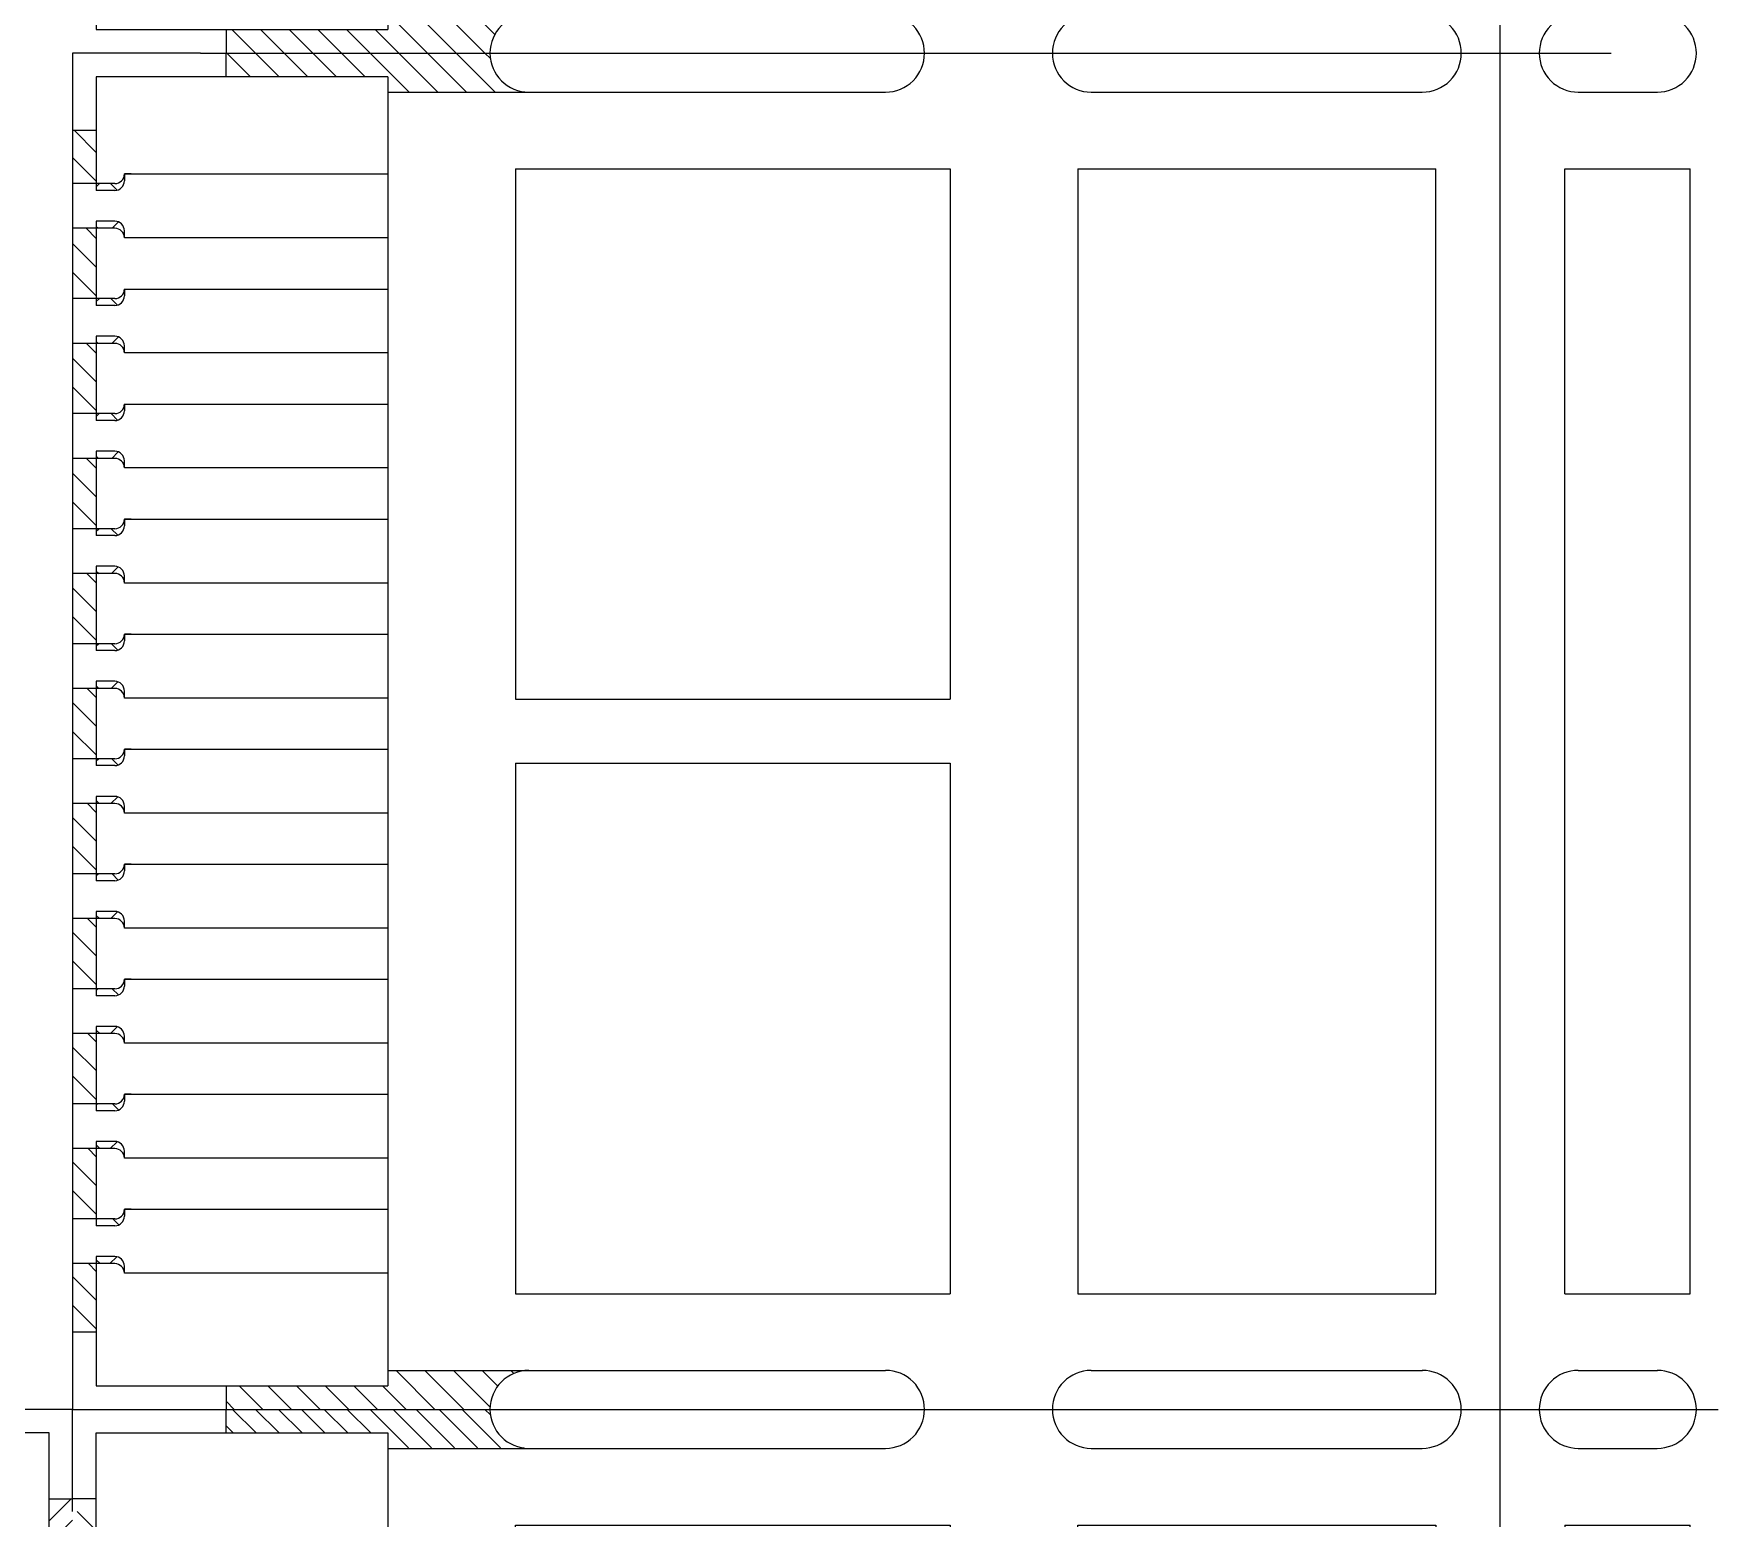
# Model space of a CAD drawing. Extents: x -15.8 to 28.7, y 37.6 to 61.4.
# Drawn here: x -10.311 to -9.652, y 42.34 to 42.921 of the extents above; entities that cross this region are included whole.
import ezdxf

# ---------------------------------------------------------------- set-up
doc = ezdxf.new("R2010")
doc.units = 0
doc.layers.add('AM_8', color=1, linetype='Continuous', lineweight=25)
doc.layers.add('hatch', color=8, linetype='Continuous')
doc.layers.add('LF-LINE', color=1, linetype='Continuous')
pattern_1 = [(45, (615.56867, 1000.39419), (-0.005612660076, 0.005612660076), [])]
pattern_2 = [(315, (199.7859, -116.0677), (0.3535534, 0.3535534), [])]

# ---------------------------------------------------------------- blocks, each defined once
blk = doc.blocks.new('A$C4B6579F9')
at = {"linetype": 'ByBlock'}
h = blk.add_hatch(dxfattribs=at)
h.set_pattern_fill('ANSI31', color=256, scale=0.0025, style=0)
h.set_pattern_definition(pattern_1)
h.paths.add_polyline_path([(-0.02075, 0.0095), (-0.02075, 0.00025), (-0.0415, 0.00025), (-0.0415, 0.0095)])
h.paths.add_polyline_path([(-0.059, 0.0095), (-0.059, 0.00025), (-0.0865, 0.00025), (-0.0865, 0.0095)])
h.paths.add_polyline_path([(-0.104, 0.0095), (-0.104, 0.00025), (-0.1315, 0.00025), (-0.1315, 0.0095)])
h.paths.add_polyline_path([(-0.149, 0.0095), (-0.149, 0.00025), (-0.1765, 0.00025), (-0.1765, 0.0095)])
h.paths.add_polyline_path([(-0.194, 0.0095), (-0.194, 0.00025), (-0.2215, 0.00025), (-0.2215, 0.0095)])
h.paths.add_polyline_path([(-0.239, 0.0095), (-0.239, 0.00025), (-0.2665, 0.00025), (-0.2665, 0.0095)])
h.paths.add_polyline_path([(-0.284, 0.0095), (-0.284, 0.00025), (-0.3115, 0.00025), (-0.3115, 0.0095)])
h.paths.add_polyline_path([(-0.329, 0.0095), (-0.329, 0.00025), (-0.3565, 0.00025), (-0.3565, 0.0095)])
h.paths.add_polyline_path([(-0.374, 0.0095), (-0.374, 0.00025), (-0.4015, 0.00025), (-0.4015, 0.0095)])
h.paths.add_polyline_path([(-0.419, 0.0095), (-0.419, 0.00025), (-0.4465, 0.00025), (-0.4465, 0.0095)])
h.paths.add_polyline_path([(-0.464, 0.0095), (-0.464, 0.00025), (-0.49075, 0.00025), (-0.49075, 0.0095)])
edge = h.paths.add_edge_path()
edge.add_line((0.00025, -0.11375), (-0.00575, -0.11375))
edge.add_line((-0.00575, -0.11375), (-0.00575, -0.169))
edge.add_arc((0.0095, -0.169), 0.01525, 90, 180, ccw=False)
edge.add_line((0.0095, -0.15375), (0.0095, -0.0505))
edge.add_line((0.0095, -0.0505), (0.00025, -0.0505))
edge.add_line((0.00025, -0.0505), (0.00025, -0.11375))
h = blk.add_hatch(dxfattribs=at)
h.set_pattern_fill('ANSI37', color=3, scale=0.0025, style=0)
h.set_pattern_definition([(45, (624.049561, 1045.195617), (-0.005612660076, 0.005612660076), []), (135, (624.049561, 1045.195617), (-0.005612660076, -0.005612660076), [])])
h.paths.add_polyline_path([(-0.1462, 0.00025), (-0.1462, -0.00695, -0.414214), (-0.15, -0.01075), (-0.15276, -0.01075, 0.414999), (-0.149, -0.007), (-0.149, 0.00025)])
h.paths.add_polyline_path([(-0.1012, 0.00025), (-0.1012, -0.00695, -0.414214), (-0.105, -0.01075), (-0.10776, -0.01075, 0.414999), (-0.104, -0.007), (-0.104, 0.00025)])
h.paths.add_polyline_path([(-0.0562, 0.00025), (-0.0562, -0.00695, -0.414214), (-0.06, -0.01075), (-0.06276, -0.01075, 0.414937), (-0.059, -0.007), (-0.059, 0.00025)])
h.paths.add_polyline_path([(-0.0865, 0.00025), (-0.0865, -0.007, 0.413428), (-0.08276, -0.01075), (-0.0854, -0.01075, -0.414214), (-0.0892, -0.00695), (-0.0892, 0.00025)])
h.paths.add_polyline_path([(-0.1315, 0.00025), (-0.1315, -0.007, 0.413428), (-0.12776, -0.01075), (-0.1304, -0.01075, -0.414214), (-0.1342, -0.00695), (-0.1342, 0.00025)])
h.paths.add_polyline_path([(-0.1765, 0.00025), (-0.1765, -0.007, 0.413428), (-0.17276, -0.01075), (-0.1754, -0.01075, -0.414214), (-0.1792, -0.00695), (-0.1792, 0.00025)])
h.paths.add_polyline_path([(-0.1912, 0.00025), (-0.1912, -0.00695, -0.414214), (-0.195, -0.01075), (-0.19776, -0.01075, 0.414999), (-0.194, -0.007), (-0.194, 0.00025)])
h.paths.add_polyline_path([(-0.2215, 0.00025), (-0.2215, -0.007, 0.413428), (-0.21776, -0.01075), (-0.2204, -0.01075, -0.414214), (-0.2242, -0.00695), (-0.2242, 0.00025)])
h.paths.add_polyline_path([(-0.2362, 0.00025), (-0.2362, -0.00695, -0.414214), (-0.24, -0.01075), (-0.24276, -0.01075, 0.414999), (-0.239, -0.007), (-0.239, 0.00025)])
h.paths.add_polyline_path([(-0.2665, 0.00025), (-0.2665, -0.007, 0.413428), (-0.26276, -0.01075), (-0.2654, -0.01075, -0.414214), (-0.2692, -0.00695), (-0.2692, 0.00025)])
h.paths.add_polyline_path([(-0.2812, 0.00025), (-0.2812, -0.00695, -0.414214), (-0.285, -0.01075), (-0.28776, -0.01075, 0.414999), (-0.284, -0.007), (-0.284, 0.00025)])
h.paths.add_polyline_path([(-0.3115, 0.00025), (-0.3115, -0.007, 0.413428), (-0.30776, -0.01075), (-0.3104, -0.01075, -0.414214), (-0.3142, -0.00695), (-0.3142, 0.00025)])
h.paths.add_polyline_path([(-0.3262, 0.00025), (-0.3262, -0.00695, -0.414214), (-0.33, -0.01075), (-0.33276, -0.01075, 0.414999), (-0.329, -0.007), (-0.329, 0.00025)])
h.paths.add_polyline_path([(-0.3565, 0.00025), (-0.3565, -0.007, 0.413428), (-0.35276, -0.01075), (-0.3554, -0.01075, -0.414214), (-0.3592, -0.00695), (-0.3592, 0.00025)])
h.paths.add_polyline_path([(-0.3712, 0.00025), (-0.3712, -0.00695, -0.414214), (-0.375, -0.01075), (-0.37776, -0.01075, 0.414999), (-0.374, -0.007), (-0.374, 0.00025)])
h.paths.add_polyline_path([(-0.4015, 0.00025), (-0.4015, -0.007, 0.413428), (-0.39776, -0.01075), (-0.4004, -0.01075, -0.414214), (-0.4042, -0.00695), (-0.4042, 0.00025)])
h.paths.add_polyline_path([(-0.4162, 0.00025), (-0.4162, -0.00695, -0.414214), (-0.42, -0.01075), (-0.42276, -0.01075, 0.414999), (-0.419, -0.007), (-0.419, 0.00025)])
h.paths.add_polyline_path([(-0.4465, 0.00025), (-0.4465, -0.007, 0.413428), (-0.44276, -0.01075), (-0.4454, -0.01075, -0.414214), (-0.4492, -0.00695), (-0.4492, 0.00025)])
h.paths.add_polyline_path([(-0.4612, 0.00025), (-0.4612, -0.00695, -0.414214), (-0.465, -0.01075), (-0.46775, -0.01075, 0.390676), (-0.464, -0.007), (-0.464, 0.00025)])
edge = h.paths.add_edge_path()
edge.add_line((-0.0415, 0.00025), (-0.0415, -0.007))
edge.add_arc((-0.03775, -0.007), 0.00375, 180, 269.84638)
edge.add_line((-0.03776, -0.01075), (-0.0404, -0.01075))
edge.add_arc((-0.0404, -0.00695), 0.0038, 180, 270, ccw=False)
edge.add_line((-0.0442, -0.00695), (-0.0442, 0.00025))
edge.add_line((-0.0442, 0.00025), (-0.0415, 0.00025))
h = blk.add_hatch(dxfattribs=at)
h.set_pattern_fill('ANSI31', color=256, scale=0.0025, style=0)
h.set_pattern_definition(pattern_1)
edge = h.paths.add_edge_path()
edge.add_line((-0.5115, -0.11375), (-0.51175, -0.11375))
edge.add_line((-0.51175, -0.11375), (-0.51175, -0.0505))
edge.add_line((-0.51175, -0.0505), (-0.521, -0.0505))
edge.add_line((-0.521, -0.0505), (-0.521, -0.15375))
edge.add_arc((-0.521, -0.169), 0.01525, 0, 89.99997, ccw=False)
edge.add_line((-0.50575, -0.169), (-0.50575, -0.11375))
edge.add_line((-0.50575, -0.11375), (-0.5115, -0.11375))
at = {"color": 4, "linetype": 'ByBlock'}
for p, q in [((-0.49075, 0.00025), (-0.49075, 0.0095)), ((-0.464, 0.0095), (-0.49075, 0.0095)), ((-0.419, 0.0095), (-0.4465, 0.0095)), ((-0.374, 0.0095), (-0.4015, 0.0095)), ((-0.329, 0.0095), (-0.3565, 0.0095)), ((-0.284, 0.0095), (-0.3115, 0.0095)), ((-0.239, 0.0095), (-0.2665, 0.0095)), ((-0.194, 0.0095), (-0.2215, 0.0095)), ((-0.149, 0.0095), (-0.1765, 0.0095)), ((-0.104, 0.0095), (-0.1315, 0.0095)), ((-0.059, 0.0095), (-0.0865, 0.0095)), ((-0.02075, 0.0095), (-0.0415, 0.0095)), ((-0.02075, 0.00025), (-0.02075, 0.0095)), ((-0.464, 0.00025), (-0.51175, 0.00025)), ((-0.51175, 0.00025), (-0.51175, -0.11375)), ((-0.4612, 0.00025), (-0.464, 0.00025)), ((-0.419, 0.00025), (-0.4492, 0.00025)), ((-0.4162, 0.00025), (-0.419, 0.00025)), ((-0.374, 0.00025), (-0.4042, 0.00025)), ((-0.3712, 0.00025), (-0.37484, 0.00025)), ((-0.329, 0.00025), (-0.3592, 0.00025)), ((-0.3262, 0.00025), (-0.32994, 0.00025)), ((-0.284, 0.00025), (-0.3142, 0.00025)), ((-0.2812, 0.00025), (-0.284, 0.00025)), ((-0.239, 0.00025), (-0.2692, 0.00025)), ((-0.2362, 0.00025), (-0.239, 0.00025)), ((-0.194, 0.00025), (-0.2242, 0.00025)), ((-0.1912, 0.00025), (-0.19523, 0.00025)), ((-0.149, 0.00025), (-0.1792, 0.00025)), ((-0.1462, 0.00025), (-0.149, 0.00025)), ((-0.104, 0.00025), (-0.1342, 0.00025)), ((-0.1012, 0.00025), (-0.104, 0.00025)), ((-0.059, 0.00025), (-0.0892, 0.00025)), ((-0.0562, 0.00025), (-0.06053, 0.00025)), ((0.00025, 0.00025), (-0.0442, 0.00025)), ((0.00025, -0.11375), (0.00025, 0.00025)), ((-0.51175, -0.0505), (-0.521, -0.0505)), ((0.00025, -0.0505), (0.0095, -0.0505)), ((-0.46775, -0.11375), (-0.51175, -0.11375)), ((-0.50575, -0.11375), (-0.50575, -0.30852)), ((-0.42275, -0.11375), (-0.44275, -0.11375)), ((-0.37775, -0.11375), (-0.39775, -0.11375)), ((-0.33275, -0.11375), (-0.35275, -0.11375)), ((-0.28775, -0.11375), (-0.30775, -0.11375)), ((-0.24275, -0.11375), (-0.26275, -0.11375)), ((-0.19775, -0.11375), (-0.21775, -0.11375)), ((-0.15275, -0.11375), (-0.17275, -0.11375)), ((-0.10775, -0.11375), (-0.12775, -0.11375)), ((-0.06275, -0.11375), (-0.08275, -0.11375)), ((0.00025, -0.11375), (-0.03775, -0.11375)), ((-0.00575, -0.11375), (-0.00575, -0.30852)), ((-0.26825, -0.16375), (-0.47575, -0.16375)), ((-0.47575, -0.16375), (-0.47575, -0.33375)), ((-0.26825, -0.16375), (-0.26825, -0.33375)), ((-0.03575, -0.16375), (-0.24325, -0.16375)), ((-0.24325, -0.16375), (-0.24325, -0.33375)), ((-0.03575, -0.16375), (-0.03575, -0.33375)), ((-0.26825, -0.33375), (-0.47575, -0.33375)), ((-0.03575, -0.33375), (-0.24325, -0.33375)), ((-0.03575, -0.38375), (-0.47575, -0.38375)), ((-0.47575, -0.38375), (-0.47575, -0.52375)), ((-0.03575, -0.38375), (-0.03575, -0.52375)), ((-0.50575, -0.389), (-0.50575, -0.51852)), ((-0.00575, -0.389), (-0.00575, -0.51848)), ((-0.47575, -0.52375), (-0.03575, -0.52375)), ((-0.50575, -0.57946), (-0.50575, -0.61048)), ((-0.47575, -0.57425), (-0.03575, -0.57425)), ((-0.47575, -0.57425), (-0.47575, -0.62325)), ((-0.03575, -0.57425), (-0.03575, -0.62325)), ((-0.00575, -0.5795), (-0.00575, -0.61048)), ((-0.47575, -0.62325), (-0.03575, -0.62325))]:
    blk.add_line(p, q, dxfattribs=at)
at = {"color": 1, "linetype": 'Continuous'}
for p, q in [((-0.464, -0.007), (-0.464, 0.0095)), ((-0.4465, -0.007), (-0.4465, 0.0095))]:
    blk.add_line(p, q, dxfattribs=at)
at = {"color": 4, "linetype": 'ByBlock'}
for centre, start, end in [((-0.521, -0.169), 0, 89.99997), ((0.0095, -0.169), 90.00003, 180), ((-0.521, -0.3085), 269.99997, 0.08517), ((0.0095, -0.3085), 179.91483, 270.00003), ((-0.521, -0.389), 0, 89.99997), ((0.0095, -0.389), 90.00003, 180), ((-0.521, -0.5185), 269.99997, 0.08517), ((0.0095, -0.5185), 179.91483, 270.00003), ((-0.521, -0.5795), 359.91483, 90.00003), ((0.0095, -0.5795), 89.99997, 180.08517), ((-0.521, -0.61044), 269.99997, 0.08517), ((0.0095, -0.61044), 179.91483, 270.00003)]:
    blk.add_arc(centre, 0.01525, start, end, dxfattribs=at)
at = {"layer": 'hatch', "color": 1}
for p, q in [((-0.419, -0.007), (-0.419, 0.0095)), ((-0.4015, -0.007), (-0.4015, 0.0095)), ((-0.374, -0.007), (-0.374, 0.0095)), ((-0.3565, -0.007), (-0.3565, 0.0095)), ((-0.329, -0.007), (-0.329, 0.0095)), ((-0.3115, -0.007), (-0.3115, 0.0095)), ((-0.284, -0.007), (-0.284, 0.0095)), ((-0.2665, -0.007), (-0.2665, 0.0095)), ((-0.239, -0.007), (-0.239, 0.0095)), ((-0.2215, -0.007), (-0.2215, 0.0095)), ((-0.194, -0.007), (-0.194, 0.0095)), ((-0.1765, -0.007), (-0.1765, 0.0095)), ((-0.149, -0.007), (-0.149, 0.0095)), ((-0.1315, -0.007), (-0.1315, 0.0095)), ((-0.104, -0.007), (-0.104, 0.0095)), ((-0.0865, -0.007), (-0.0865, 0.0095)), ((-0.059, -0.007), (-0.059, 0.0095)), ((-0.0415, -0.007), (-0.0415, 0.0095)), ((-0.46775, -0.0137), (-0.46775, -0.0121)), ((-0.44275, -0.01075), (-0.44275, -0.11375)), ((-0.42275, -0.11375), (-0.42275, -0.01075)), ((-0.42275, -0.01075), (-0.42275, -0.01075)), ((-0.42275, -0.01335), (-0.42275, -0.01075)), ((-0.42275, -0.01075), (-0.42275, -0.01075)), ((-0.42275, -0.0121), (-0.42275, -0.01075)), ((-0.42275, -0.01075), (-0.42275, -0.01075)), ((-0.42275, -0.01075), (-0.42275, -0.01075)), ((-0.39775, -0.01075), (-0.39775, -0.11375)), ((-0.39775, -0.01075), (-0.39775, -0.01075)), ((-0.39775, -0.01335), (-0.39775, -0.01075)), ((-0.39775, -0.01075), (-0.39775, -0.01075)), ((-0.39775, -0.01075), (-0.39775, -0.01075)), ((-0.39775, -0.01075), (-0.39775, -0.01075)), ((-0.37775, -0.11375), (-0.37775, -0.01075)), ((-0.37775, -0.01075), (-0.37775, -0.01075)), ((-0.37775, -0.01335), (-0.37775, -0.01075)), ((-0.37775, -0.01075), (-0.37775, -0.01075)), ((-0.37775, -0.0121), (-0.37775, -0.01075)), ((-0.37775, -0.01075), (-0.37775, -0.01075)), ((-0.37775, -0.01075), (-0.37775, -0.01075)), ((-0.35275, -0.01075), (-0.35275, -0.11375)), ((-0.35275, -0.01075), (-0.35275, -0.01075)), ((-0.35275, -0.01335), (-0.35275, -0.01075)), ((-0.35275, -0.01075), (-0.35275, -0.01075)), ((-0.35275, -0.01075), (-0.35275, -0.01075)), ((-0.35275, -0.01075), (-0.35275, -0.01075)), ((-0.33275, -0.11375), (-0.33275, -0.01075)), ((-0.33275, -0.01075), (-0.33275, -0.01075)), ((-0.33275, -0.01335), (-0.33275, -0.01075)), ((-0.33275, -0.01075), (-0.33275, -0.01075)), ((-0.33275, -0.0121), (-0.33275, -0.01075)), ((-0.33275, -0.01075), (-0.33275, -0.01075)), ((-0.33275, -0.01075), (-0.33275, -0.01075)), ((-0.30775, -0.01075), (-0.30775, -0.11375)), ((-0.30775, -0.01075), (-0.30775, -0.01075)), ((-0.30775, -0.01335), (-0.30775, -0.01075)), ((-0.30775, -0.01075), (-0.30775, -0.01075)), ((-0.30775, -0.01075), (-0.30775, -0.01075)), ((-0.30775, -0.01075), (-0.30775, -0.01075)), ((-0.28775, -0.11375), (-0.28775, -0.01075)), ((-0.28775, -0.01075), (-0.28775, -0.01075)), ((-0.28775, -0.01335), (-0.28775, -0.01075)), ((-0.28775, -0.01075), (-0.28775, -0.01075)), ((-0.28775, -0.0121), (-0.28775, -0.01075)), ((-0.28775, -0.01075), (-0.28775, -0.01075)), ((-0.28775, -0.01075), (-0.28775, -0.01075)), ((-0.26275, -0.01075), (-0.26275, -0.11375)), ((-0.26275, -0.01075), (-0.26275, -0.01075)), ((-0.26275, -0.01335), (-0.26275, -0.01075)), ((-0.26275, -0.01075), (-0.26275, -0.01075)), ((-0.26275, -0.01075), (-0.26275, -0.01075)), ((-0.26275, -0.01075), (-0.26275, -0.01075)), ((-0.24275, -0.11375), (-0.24275, -0.01075)), ((-0.24275, -0.01075), (-0.24275, -0.01075)), ((-0.24275, -0.01335), (-0.24275, -0.01075)), ((-0.24275, -0.01075), (-0.24275, -0.01075)), ((-0.24275, -0.0121), (-0.24275, -0.01075)), ((-0.24275, -0.01075), (-0.24275, -0.01075)), ((-0.24275, -0.01075), (-0.24275, -0.01075)), ((-0.21775, -0.01075), (-0.21775, -0.11375)), ((-0.21775, -0.01075), (-0.21775, -0.01075)), ((-0.21775, -0.01335), (-0.21775, -0.01075)), ((-0.21775, -0.01075), (-0.21775, -0.01075)), ((-0.21775, -0.01075), (-0.21775, -0.01075)), ((-0.21775, -0.01075), (-0.21775, -0.01075)), ((-0.19775, -0.11375), (-0.19775, -0.01075)), ((-0.19775, -0.01075), (-0.19775, -0.01075)), ((-0.19775, -0.01335), (-0.19775, -0.01075)), ((-0.19775, -0.01075), (-0.19775, -0.01075)), ((-0.19775, -0.0121), (-0.19775, -0.01075)), ((-0.19775, -0.01075), (-0.19775, -0.01075)), ((-0.19775, -0.01075), (-0.19775, -0.01075)), ((-0.17275, -0.01075), (-0.17275, -0.11375)), ((-0.17275, -0.01075), (-0.17275, -0.01075)), ((-0.17275, -0.01335), (-0.17275, -0.01075)), ((-0.17275, -0.01075), (-0.17275, -0.01075)), ((-0.17275, -0.01075), (-0.17275, -0.01075)), ((-0.17275, -0.01075), (-0.17275, -0.01075)), ((-0.15275, -0.11375), (-0.15275, -0.01075)), ((-0.15275, -0.01075), (-0.15275, -0.01075)), ((-0.15275, -0.01335), (-0.15275, -0.01075)), ((-0.15275, -0.01075), (-0.15275, -0.01075)), ((-0.15275, -0.0121), (-0.15275, -0.01075)), ((-0.15275, -0.01075), (-0.15275, -0.01075)), ((-0.15275, -0.01075), (-0.15275, -0.01075)), ((-0.12775, -0.01075), (-0.12775, -0.11375)), ((-0.10775, -0.11375), (-0.10775, -0.01075)), ((-0.08275, -0.01075), (-0.08275, -0.11375)), ((-0.06275, -0.11375), (-0.06275, -0.01075)), ((-0.03775, -0.01075), (-0.03775, -0.11375))]:
    blk.add_line(p, q, dxfattribs=at)
for centre, start, end in [((-0.42275, -0.007), 270, 0), ((-0.39775, -0.007), 180, 270), ((-0.37775, -0.007), 270, 0), ((-0.35275, -0.007), 180, 270), ((-0.33275, -0.007), 270, 0), ((-0.30775, -0.007), 180, 270), ((-0.28775, -0.007), 270, 0), ((-0.26275, -0.007), 180, 270), ((-0.24275, -0.007), 270, 0), ((-0.21775, -0.007), 180, 270), ((-0.19775, -0.007), 270, 0), ((-0.17275, -0.007), 180, 270), ((-0.15275, -0.007), 270, 0), ((-0.12775, -0.007), 180, 270), ((-0.10775, -0.007), 270, 0), ((-0.08275, -0.007), 180, 270), ((-0.06275, -0.007), 270, 0), ((-0.03775, -0.007), 180, 270)]:
    blk.add_arc(centre, 0.00375, start, end, dxfattribs=at)
at = {"layer": 'LF-LINE'}
for p, q in [((-0.4612, -0.00695), (-0.4612, 0.00025)), ((-0.4492, -0.00695), (-0.4492, 0.00025)), ((-0.4162, -0.00695), (-0.4162, 0.00025)), ((-0.4042, -0.00695), (-0.4042, 0.00025)), ((-0.3712, -0.00695), (-0.3712, 0.00025)), ((-0.3592, -0.00695), (-0.3592, 0.00025)), ((-0.3262, -0.00695), (-0.3262, 0.00025)), ((-0.3142, -0.00695), (-0.3142, 0.00025)), ((-0.2812, -0.00695), (-0.2812, 0.00025)), ((-0.2692, -0.00695), (-0.2692, 0.00025)), ((-0.2362, -0.00695), (-0.2362, 0.00025)), ((-0.2242, -0.00695), (-0.2242, 0.00025)), ((-0.1912, -0.00695), (-0.1912, 0.00025)), ((-0.1792, -0.00695), (-0.1792, 0.00025)), ((-0.1462, -0.00695), (-0.1462, 0.00025)), ((-0.1342, -0.00695), (-0.1342, 0.00025)), ((-0.1012, -0.00695), (-0.1012, 0.00025)), ((-0.0892, -0.00695), (-0.0892, 0.00025)), ((-0.0562, -0.00695), (-0.0562, 0.00025)), ((-0.0442, -0.00695), (-0.0442, 0.00025)), ((-0.4677, -0.01075), (-0.465, -0.01075)), ((-0.4427, -0.01075), (-0.4454, -0.01075)), ((-0.4227, -0.01075), (-0.42, -0.01075)), ((-0.3977, -0.01075), (-0.4004, -0.01075)), ((-0.3777, -0.01075), (-0.375, -0.01075)), ((-0.3527, -0.01075), (-0.3554, -0.01075)), ((-0.3327, -0.01075), (-0.33, -0.01075)), ((-0.3077, -0.01075), (-0.3104, -0.01075)), ((-0.2877, -0.01075), (-0.285, -0.01075)), ((-0.2627, -0.01075), (-0.2654, -0.01075)), ((-0.2427, -0.01075), (-0.24, -0.01075)), ((-0.2177, -0.01075), (-0.2204, -0.01075)), ((-0.1977, -0.01075), (-0.195, -0.01075)), ((-0.1727, -0.01075), (-0.1754, -0.01075)), ((-0.1527, -0.01075), (-0.15, -0.01075)), ((-0.1277, -0.01075), (-0.1304, -0.01075)), ((-0.1077, -0.01075), (-0.105, -0.01075)), ((-0.0827, -0.01075), (-0.0854, -0.01075)), ((-0.0627, -0.01075), (-0.06, -0.01075)), ((-0.0377, -0.01075), (-0.0404, -0.01075))]:
    blk.add_line(p, q, dxfattribs=at)
at = {"layer": 'LF-LINE', "color": 4}
for p, q in [((-0.1315, -0.007), (-0.1315, -0.00575)), ((-0.104, -0.007), (-0.104, -0.00575)), ((-0.03775, -0.01075), (-0.03775, -0.01075)), ((-0.03775, -0.01335), (-0.03775, -0.01075)), ((-0.03775, -0.01075), (-0.03775, -0.01075)), ((-0.03775, -0.01075), (-0.03775, -0.01075)), ((-0.03775, -0.01075), (-0.03775, -0.01075))]:
    blk.add_line(p, q, dxfattribs=at)
at = {"layer": 'LF-LINE', "color": 1}
for p, q in [((-0.46775, -0.11375), (-0.46775, -0.01075)), ((-0.44275, -0.01075), (-0.44275, -0.01075)), ((-0.44275, -0.01335), (-0.44275, -0.01075)), ((-0.44275, -0.01075), (-0.44275, -0.01075)), ((-0.44275, -0.01075), (-0.44275, -0.01075)), ((-0.44275, -0.01075), (-0.44275, -0.01075))]:
    blk.add_line(p, q, dxfattribs=at)
for centre, radius, start, end in [((-0.4679, -0.00684), 0.00391, 272.31877, 357.68123), ((-0.44275, -0.007), 0.00375, 180, 270)]:
    blk.add_arc(centre, radius, start, end, dxfattribs=at)
at = {"layer": 'LF-LINE'}
for centre, start, end in [((-0.465, -0.00695), 270, 0), ((-0.4454, -0.00695), 180, 270), ((-0.42, -0.00695), 270, 0), ((-0.4004, -0.00695), 180, 270), ((-0.375, -0.00695), 270, 0), ((-0.3554, -0.00695), 180, 270), ((-0.33, -0.00695), 270, 0), ((-0.3104, -0.00695), 180, 270), ((-0.285, -0.00695), 270, 0), ((-0.2654, -0.00695), 180, 270), ((-0.24, -0.00695), 270, 0), ((-0.2204, -0.00695), 180, 270), ((-0.195, -0.00695), 270, 0), ((-0.1754, -0.00695), 180, 270), ((-0.15, -0.00695), 270, 0), ((-0.1304, -0.00695), 180, 270), ((-0.105, -0.00695), 270, 0), ((-0.0854, -0.00695), 180, 270), ((-0.06, -0.00695), 270, 0), ((-0.0404, -0.00695), 180, 270)]:
    blk.add_arc(centre, 0.0038, start, end, dxfattribs=at)
blk = doc.blocks.new('A$C4BE507A0')
at = {"linetype": 'ByBlock'}
h = blk.add_hatch(dxfattribs=at)
h.set_pattern_fill('ANSI31', scale=0.002, angle=90, style=0)
h.set_pattern_definition([(135, (-12.536562, 0.603245), (-0.004490128, -0.004490128), [])])
edge = h.paths.add_edge_path()
edge.add_line((-0.07075, -0.00025), (-0.07075, 0))
edge.add_line((-0.07075, 0), (-0.07075, 0.00575))
edge.add_line((-0.07075, 0.00575), (-0.10598, 0.00575))
edge.add_arc((-0.106, -0.0095), 0.01525, 0, 89.91483, ccw=False)
edge.add_line((-0.09075, -0.0095), (-0.0255, -0.0095))
edge.add_line((-0.0255, -0.0095), (-0.0255, -0.00025))
edge.add_line((-0.0255, -0.00025), (-0.07075, -0.00025))
at = {"layer": 'AM_8'}
h = blk.add_hatch(dxfattribs=at)
h.set_pattern_fill('_U', color=256, scale=0.5, angle=-45, style=0, pattern_type=0)
h.set_pattern_definition(pattern_2)
edge = h.paths.add_edge_path()
edge.add_line((0.0095, 0.192), (0.0095, 0.621))
edge.add_line((0.0095, 0.621), (0.54, 0.621))
edge.add_line((0.54, 0.621), (0.54, -0.0095))
edge.add_line((0.54, -0.0095), (0.0095, -0.0095))
edge.add_line((0.0095, -0.0095), (0.0095, 0.02575))
edge.add_line((0.0095, 0.02575), (0.0095, 0.1195))
edge.add_line((0.0095, 0.1195), (0.00025, 0.1195))
edge.add_line((0.00025, 0.1195), (0.00025, 0.1168))
edge.add_line((0.00025, 0.1168), (-0.00695, 0.1168))
edge.add_arc((-0.00695, 0.1206), 0.0038, -180, -90, ccw=False)
edge.add_line((-0.01075, 0.1206), (-0.01075, 0.12324))
edge.add_arc((-0.007, 0.12325), 0.00375, 180, 180.15516, ccw=False)
edge.add_line((-0.01075, 0.12325), (-0.01075, 0.12325))
edge.add_arc((-0.007, 0.12325), 0.00375, 180, 180.15516)
edge.add_line((-0.01075, 0.12324), (-0.01075, 0.1206))
edge.add_arc((-0.00695, 0.1206), 0.0038, 180, 270)
edge.add_line((-0.00695, 0.1168), (0.00025, 0.1168))
edge.add_line((0.00025, 0.1168), (0.00025, 0.147))
edge.add_line((0.00025, 0.147), (0.0095, 0.147))
edge.add_line((0.0095, 0.147), (0.0095, 0.1645))
edge.add_line((0.0095, 0.1645), (0.00025, 0.1645))
edge.add_line((0.00025, 0.1645), (0.00025, 0.1618))
edge.add_line((0.00025, 0.1618), (-0.00695, 0.1618))
edge.add_arc((-0.00695, 0.1656), 0.0038, -180, -90, ccw=False)
edge.add_line((-0.01075, 0.1656), (-0.01075, 0.16824))
edge.add_arc((-0.007, 0.16825), 0.00375, 180, 180.15516, ccw=False)
edge.add_line((-0.01075, 0.16825), (-0.01075, 0.16825))
edge.add_arc((-0.007, 0.16825), 0.00375, 180, 180.15516)
edge.add_line((-0.01075, 0.16824), (-0.01075, 0.1656))
edge.add_arc((-0.00695, 0.1656), 0.0038, 180, 270)
edge.add_line((-0.00695, 0.1618), (0.00025, 0.1618))
edge.add_line((0.00025, 0.1618), (0.00025, 0.192))
edge.add_line((0.00025, 0.192), (0.0095, 0.192))
h.paths.add_polyline_path([(0.02475, 0.102), (0.02475, 0.1195), (0.01375, 0.1195), (0.01375, 0.147), (0.02475, 0.147), (0.02475, 0.1645), (0.01375, 0.1645), (0.01375, 0.192), (0.02475, 0.192), (0.02475, 0.2095), (0.01375, 0.2095), (0.01375, 0.2545), (0.02475, 0.2545), (0.02475, 0.272), (0.01875, 0.272), (0.01375, 0.272), (0.01375, 0.2995), (0.01875, 0.2995), (0.02475, 0.2995), (0.02475, 0.317), (0.01375, 0.317), (0.01375, 0.3445), (0.01875, 0.3445), (0.02475, 0.3445), (0.02475, 0.362), (0.01875, 0.362), (0.01375, 0.362), (0.01375, 0.3895), (0.02475, 0.3895), (0.02475, 0.407), (0.01875, 0.407), (0.01375, 0.407), (0.01375, 0.4345), (0.01875, 0.4345), (0.02475, 0.4345), (0.02475, 0.452), (0.01875, 0.452), (0.01375, 0.452), (0.01375, 0.4795), (0.02475, 0.4795), (0.02475, 0.497), (0.01875, 0.497), (0.01375, 0.497), (0.01375, 0.5245), (0.01875, 0.5245), (0.02475, 0.5245), (0.02475, 0.542), (0.01375, 0.542), (0.01375, 0.59075), (0.01875, 0.59075), (0.01875, 0.61175), (0.03975, 0.61175), (0.03975, 0.61675), (0.0665, 0.61675), (0.0665, 0.60575), (0.084, 0.60575), (0.084, 0.61175), (0.084, 0.61675), (0.1115, 0.61675), (0.1115, 0.60575), (0.129, 0.60575), (0.129, 0.61175), (0.129, 0.61675), (0.1565, 0.61675), (0.1565, 0.60575), (0.174, 0.60575), (0.174, 0.61175), (0.174, 0.61675), (0.2015, 0.61675), (0.2015, 0.61175), (0.2015, 0.60575), (0.219, 0.60575), (0.219, 0.61175), (0.219, 0.61675), (0.2465, 0.61675), (0.2465, 0.61175), (0.2465, 0.60575), (0.264, 0.60575), (0.264, 0.61175), (0.264, 0.61675), (0.2915, 0.61675), (0.2915, 0.60575), (0.309, 0.60575), (0.309, 0.61675), (0.3365, 0.61675), (0.3365, 0.61175), (0.3365, 0.60575), (0.354, 0.60575), (0.354, 0.61675), (0.3815, 0.61675), (0.3815, 0.61175), (0.3815, 0.60575), (0.399, 0.60575), (0.399, 0.61675), (0.4265, 0.61675), (0.4265, 0.60575), (0.444, 0.60575), (0.444, 0.61675), (0.4715, 0.61675), (0.4715, 0.60575), (0.489, 0.60575), (0.489, 0.61675), (0.50975, 0.61675), (0.50975, 0.61175), (0.53075, 0.61175), (0.53075, 0.59075), (0.53575, 0.59075), (0.53575, 0.532), (0.52475, 0.532), (0.52475, 0.5145), (0.53575, 0.5145), (0.53575, 0.487), (0.52475, 0.487), (0.52475, 0.4695), (0.53575, 0.4695), (0.53575, 0.442), (0.52475, 0.442), (0.52475, 0.4245), (0.53575, 0.4245), (0.53575, 0.397), (0.52475, 0.397), (0.52475, 0.3795), (0.53575, 0.3795), (0.53575, 0.352), (0.52475, 0.352), (0.52475, 0.3345), (0.53575, 0.3345), (0.53575, 0.2895), (0.52475, 0.2895), (0.52475, 0.272), (0.53575, 0.272), (0.53575, 0.2445), (0.52475, 0.2445), (0.52475, 0.227), (0.53075, 0.227), (0.53575, 0.227), (0.53575, 0.1995), (0.53075, 0.1995), (0.52475, 0.1995), (0.52475, 0.182), (0.53575, 0.182), (0.53575, 0.1545), (0.52475, 0.1545), (0.52475, 0.137), (0.53575, 0.137), (0.53575, 0.1095), (0.52475, 0.1095), (0.52475, 0.092), (0.53575, 0.092), (0.53575, 0.02575), (0.53075, 0.02575), (0.53075, -0.00025), (0.50975, -0.00025), (0.50975, -0.00525), (0.486, -0.00525), (0.486, 0.00575), (0.4685, 0.00575), (0.4685, -0.00525), (0.441, -0.00525), (0.441, 0.00575), (0.4235, 0.00575), (0.4235, -0.00525), (0.396, -0.00525), (0.396, 0.00575), (0.3785, 0.00575), (0.3785, -0.00525), (0.351, -0.00525), (0.351, 0.00575), (0.3335, 0.00575), (0.3335, -0.00525), (0.306, -0.00525), (0.306, 0.00575), (0.2885, 0.00575), (0.2885, -0.00525), (0.261, -0.00525), (0.261, 0.00575), (0.2435, 0.00575), (0.2435, -0.00525), (0.216, -0.00525), (0.216, 0.00575), (0.1985, 0.00575), (0.1985, -0.00525), (0.171, -0.00525), (0.171, 0.00575), (0.1535, 0.00575), (0.1535, -0.00525), (0.126, -0.00525), (0.126, 0.00575), (0.1085, 0.00575), (0.1085, -0.00525), (0.081, -0.00525), (0.081, 0.00575), (0.0635, 0.00575), (0.0635, -0.00525), (0.03975, -0.00525), (0.03975, -0.00025), (0.01875, -0.00025), (0.01875, 0.02575), (0.01375, 0.02575), (0.01375, 0.102)], flags=16)
h = blk.add_hatch(dxfattribs=at)
h.set_pattern_fill('_U', color=256, scale=0.5, angle=-45, style=0, pattern_type=0)
h.set_pattern_definition(pattern_2)
edge = h.paths.add_edge_path()
edge.add_line((0.0095, 0.192), (0.0095, 0.2095))
edge.add_line((0.0095, 0.2095), (0.00025, 0.2095))
edge.add_line((0.00025, 0.2095), (0.00025, 0.2068))
edge.add_line((0.00025, 0.2068), (-0.00695, 0.2068))
edge.add_arc((-0.00695, 0.2106), 0.0038, -180, -90, ccw=False)
edge.add_line((-0.01075, 0.2106), (-0.01075, 0.21324))
edge.add_arc((-0.007, 0.21325), 0.00375, 180.15516, 270)
edge.add_line((-0.007, 0.2095), (-0.00575, 0.2095))
edge.add_line((-0.00575, 0.2095), (0.0095, 0.2095))
edge.add_line((0.0095, 0.2095), (0.0095, 0.2545))
edge.add_line((0.0095, 0.2545), (0.0095, 0.621))
edge.add_line((0.0095, 0.621), (0.54, 0.621))
edge.add_line((0.54, 0.621), (0.54, -0.0095))
edge.add_line((0.54, -0.0095), (0.0095, -0.0095))
edge.add_line((0.0095, -0.0095), (0.0095, 0.02575))
edge.add_line((0.0095, 0.02575), (0.0095, 0.1195))
edge.add_line((0.0095, 0.1195), (0.00025, 0.1195))
edge.add_line((0.00025, 0.1195), (0.00025, 0.1168))
edge.add_line((0.00025, 0.1168), (-0.00695, 0.1168))
edge.add_arc((-0.00695, 0.1206), 0.0038, -180, -90, ccw=False)
edge.add_line((-0.01075, 0.1206), (-0.01075, 0.12324))
edge.add_arc((-0.007, 0.12325), 0.00375, 180, 180.15516, ccw=False)
edge.add_line((-0.01075, 0.12325), (-0.01075, 0.12325))
edge.add_arc((-0.007, 0.12325), 0.00375, 180, 180.15516)
edge.add_line((-0.01075, 0.12324), (-0.01075, 0.1206))
edge.add_arc((-0.00695, 0.1206), 0.0038, 180, 270)
edge.add_line((-0.00695, 0.1168), (0.00025, 0.1168))
edge.add_line((0.00025, 0.1168), (0.00025, 0.1195))
edge.add_line((0.00025, 0.1195), (0.00025, 0.147))
edge.add_line((0.00025, 0.147), (0.0095, 0.147))
edge.add_line((0.0095, 0.147), (0.0095, 0.1645))
edge.add_line((0.0095, 0.1645), (0.00025, 0.1645))
edge.add_line((0.00025, 0.1645), (0.00025, 0.1618))
edge.add_line((0.00025, 0.1618), (-0.00695, 0.1618))
edge.add_arc((-0.00695, 0.1656), 0.0038, -180, -90, ccw=False)
edge.add_line((-0.01075, 0.1656), (-0.01075, 0.16824))
edge.add_arc((-0.007, 0.16825), 0.00375, 180, 180.15516, ccw=False)
edge.add_line((-0.01075, 0.16825), (-0.01075, 0.16825))
edge.add_arc((-0.007, 0.16825), 0.00375, 180, 180.15516)
edge.add_line((-0.01075, 0.16824), (-0.01075, 0.1656))
edge.add_arc((-0.00695, 0.1656), 0.0038, 180, 270)
edge.add_line((-0.00695, 0.1618), (0.00025, 0.1618))
edge.add_line((0.00025, 0.1618), (0.00025, 0.192))
edge.add_line((0.00025, 0.192), (0.0095, 0.192))
h.paths.add_polyline_path([(0.01375, 0.147), (0.02475, 0.147), (0.02475, 0.1645), (0.01375, 0.1645), (0.01375, 0.192), (0.02475, 0.192), (0.02475, 0.2095), (0.01375, 0.2095), (0.01375, 0.2545), (0.01875, 0.2545), (0.02475, 0.2545), (0.02475, 0.272), (0.01375, 0.272), (0.01375, 0.2995), (0.02475, 0.2995), (0.02475, 0.317), (0.01875, 0.317), (0.01375, 0.317), (0.01375, 0.3445), (0.02475, 0.3445), (0.02475, 0.362), (0.01375, 0.362), (0.01375, 0.3895), (0.02475, 0.3895), (0.02475, 0.407), (0.01375, 0.407), (0.01375, 0.4345), (0.02475, 0.4345), (0.02475, 0.452), (0.01375, 0.452), (0.01375, 0.4795), (0.01875, 0.4795), (0.02475, 0.4795), (0.02475, 0.497), (0.01375, 0.497), (0.01375, 0.5245), (0.02475, 0.5245), (0.02475, 0.542), (0.01875, 0.542), (0.01375, 0.542), (0.01375, 0.59075), (0.01875, 0.59075), (0.01875, 0.61175), (0.03975, 0.61175), (0.03975, 0.61675), (0.0665, 0.61675), (0.0665, 0.60575), (0.084, 0.60575), (0.084, 0.61175), (0.084, 0.61675), (0.1115, 0.61675), (0.1115, 0.61175), (0.1115, 0.60575), (0.129, 0.60575), (0.129, 0.61675), (0.1565, 0.61675), (0.1565, 0.61175), (0.1565, 0.60575), (0.174, 0.60575), (0.174, 0.61175), (0.174, 0.61675), (0.2015, 0.61675), (0.2015, 0.61175), (0.2015, 0.60575), (0.219, 0.60575), (0.219, 0.61175), (0.219, 0.61675), (0.2465, 0.61675), (0.2465, 0.61175), (0.2465, 0.60575), (0.264, 0.60575), (0.264, 0.61175), (0.264, 0.61675), (0.2915, 0.61675), (0.2915, 0.60575), (0.309, 0.60575), (0.309, 0.61175), (0.309, 0.61675), (0.3365, 0.61675), (0.3365, 0.61175), (0.3365, 0.60575), (0.354, 0.60575), (0.354, 0.61675), (0.3815, 0.61675), (0.3815, 0.61175), (0.3815, 0.60575), (0.399, 0.60575), (0.399, 0.61675), (0.4265, 0.61675), (0.4265, 0.60575), (0.444, 0.60575), (0.444, 0.61675), (0.4715, 0.61675), (0.4715, 0.60575), (0.489, 0.60575), (0.489, 0.61675), (0.50975, 0.61675), (0.50975, 0.61175), (0.53075, 0.61175), (0.53075, 0.59075), (0.53575, 0.59075), (0.53575, 0.532), (0.52475, 0.532), (0.52475, 0.5145), (0.53575, 0.5145), (0.53575, 0.487), (0.52475, 0.487), (0.52475, 0.4695), (0.53575, 0.4695), (0.53575, 0.442), (0.52475, 0.442), (0.52475, 0.4245), (0.53575, 0.4245), (0.53575, 0.397), (0.52475, 0.397), (0.52475, 0.3795), (0.53575, 0.3795), (0.53575, 0.352), (0.52475, 0.352), (0.52475, 0.3345), (0.53575, 0.3345), (0.53575, 0.2895), (0.52475, 0.2895), (0.52475, 0.272), (0.53575, 0.272), (0.53575, 0.2445), (0.52475, 0.2445), (0.52475, 0.227), (0.53075, 0.227), (0.53575, 0.227), (0.53575, 0.1995), (0.53075, 0.1995), (0.52475, 0.1995), (0.52475, 0.182), (0.53575, 0.182), (0.53575, 0.1545), (0.52475, 0.1545), (0.52475, 0.137), (0.53575, 0.137), (0.53575, 0.1095), (0.52475, 0.1095), (0.52475, 0.092), (0.53575, 0.092), (0.53575, 0.02575), (0.53075, 0.02575), (0.53075, -0.00025), (0.50975, -0.00025), (0.50975, -0.00525), (0.486, -0.00525), (0.486, 0.00575), (0.4685, 0.00575), (0.4685, -0.00525), (0.441, -0.00525), (0.441, 0.00575), (0.4235, 0.00575), (0.4235, -0.00525), (0.396, -0.00525), (0.396, 0.00575), (0.3785, 0.00575), (0.3785, -0.00525), (0.351, -0.00525), (0.351, 0.00575), (0.3335, 0.00575), (0.3335, -0.00525), (0.306, -0.00525), (0.306, 0.00575), (0.2885, 0.00575), (0.2885, -0.00525), (0.261, -0.00525), (0.261, 0.00575), (0.2435, 0.00575), (0.2435, -0.00525), (0.216, -0.00525), (0.216, 0.00575), (0.1985, 0.00575), (0.1985, -0.00525), (0.171, -0.00525), (0.171, 0.00575), (0.1535, 0.00575), (0.1535, -0.00525), (0.126, -0.00525), (0.126, 0.00575), (0.1085, 0.00575), (0.1085, -0.00525), (0.081, -0.00525), (0.081, 0.00575), (0.0635, 0.00575), (0.0635, -0.00525), (0.03975, -0.00525), (0.03975, -0.00025), (0.01875, -0.00025), (0.01875, 0.02575), (0.01375, 0.02575), (0.01375, 0.102), (0.02475, 0.102), (0.02475, 0.1195), (0.01375, 0.1195)], flags=16)
at = {"color": 4, "linetype": 'ByBlock'}
for p, q in [((0.00025, -0.00025), (0.00025, 0.02575)), ((-0.07075, -0.00025), (0.00025, -0.00025)), ((-0.0255, -0.00025), (-0.0255, -0.0095))]:
    blk.add_line(p, q, dxfattribs=at)
blk = doc.blocks.new('A$C083369D7')
at = {"linetype": 'ByBlock'}
h = blk.add_hatch(dxfattribs=at)
h.set_pattern_fill('ANSI31', color=256, scale=0.002, angle=90, style=0)
h.set_pattern_definition([(225, (-115.377079, -1.8649695), (-0.00449012806, 0.00449012806), [])])
h.paths.add_polyline_path([(0.41025, 0.49325), (0.35, 0.49325), (0.35, 0.49342), (0.35, 0.49313), (0.34998, 0.49275), (0.34996, 0.49238), (0.34993, 0.49201), (0.34989, 0.49163), (0.34984, 0.49126), (0.34978, 0.4909), (0.34971, 0.49053), (0.34963, 0.49016), (0.34954, 0.4898), (0.34945, 0.48944), (0.34934, 0.48908), (0.34923, 0.48872), (0.34911, 0.48837), (0.34898, 0.48802), (0.34884, 0.48767), (0.34869, 0.48733), (0.34854, 0.48699), (0.34837, 0.48665), (0.3482, 0.48632), (0.34802, 0.48599), (0.34783, 0.48567), (0.34764, 0.48535), (0.34743, 0.48503), (0.34722, 0.48473), (0.347, 0.48442), (0.34678, 0.48413), (0.34654, 0.48383), (0.3463, 0.48355), (0.34606, 0.48327), (0.3458, 0.48299), (0.34554, 0.48272), (0.34527, 0.48246), (0.345, 0.48221), (0.34472, 0.48196), (0.34443, 0.48172), (0.34414, 0.48149), (0.34385, 0.48126), (0.34354, 0.48104), (0.34323, 0.48083), (0.34292, 0.48062), (0.3426, 0.48043), (0.34228, 0.48024), (0.34195, 0.48006), (0.34162, 0.47989), (0.34128, 0.47972), (0.34095, 0.47957), (0.3406, 0.47942), (0.34025, 0.47928), (0.3399, 0.47915), (0.33955, 0.47903), (0.33919, 0.47891), (0.33884, 0.47881), (0.33847, 0.47871), (0.33811, 0.47862), (0.33774, 0.47855), (0.33738, 0.47848), (0.33701, 0.47842), (0.33664, 0.47837), (0.33627, 0.47833), (0.33589, 0.47829), (0.33552, 0.47827), (0.33515, 0.47826), (0.33477, 0.47825), (0.37, 0.47825), (0.37, 0.484), (0.41025, 0.484)])
h = blk.add_hatch(dxfattribs=at)
h.set_pattern_fill('ANSI31', color=256, scale=0.002, style=0)
h.set_pattern_definition([(45, (0.00025, 0), (-0.00449013, 0.00449013), [])])
edge = h.paths.add_edge_path()
edge.add_line((0.45037, 0.33), (0.45025, 0.33))
edge.add_line((0.45025, 0.33), (0.45025, 0.43325))
edge.add_line((0.45025, 0.43325), (0.441, 0.43325))
edge.add_line((0.441, 0.43325), (0.441, 0.37))
edge.add_line((0.441, 0.37), (0.43525, 0.37))
edge.add_line((0.43525, 0.37), (0.43525, 0.31475))
edge.add_arc((0.4505, 0.31475), 0.01525, 90.46967, 180, ccw=False)
at = {"color": 4, "linetype": 'ByBlock'}
for p, q in [((0.41525, 0.484), (0.41525, 0.49325)), ((0.41525, 0.484), (0.41525, 0.49325)), ((0.37, 0.484), (0.441, 0.484)), ((0.41025, 0.484), (0.441, 0.484)), ((0.441, 0.484), (0.441, 0.37)), ((0.441, 0.484), (0.441, 0.43175)), ((-0.01339, 0.478), (0.07313, 0.478)), ((0.15359, 0.478), (0.37, 0.478)), ((0.097, 0.448), (0, 0.448)), ((0.147, 0.448), (0.32, 0.448)), ((0.441, 0.43325), (0.45025, 0.43325)), ((0.441, 0.43325), (0.45025, 0.43325)), ((0.441, 0.41425), (0.441, 0.38175)), ((0.441, 0.37), (0.37, 0.37)), ((0.435, 0.37), (0.435, 0.17523)), ((0.32, 0.32), (0.405, 0.32)), ((0.405, 0.32), (0.405, 0.15)), ((0.147, 0.1), (0.405, 0.1)), ((0.405, 0.1), (0.405, -0.04)), ((0.435, 0.09475), (0.435, -0.03473)), ((0.405, -0.04), (0.147, -0.04)), ((0.405, -0.04), (0.147, -0.04)), ((0.405, -0.0905), (0.097, -0.0905)), ((0.405, -0.0905), (0.405, -0.1395)), ((0.435, -0.09571), (0.435, -0.12667)), ((0.097, -0.1395), (0, -0.1395)), ((0, -0.1395), (0.405, -0.1395))]:
    blk.add_line(p, q, dxfattribs=at)
at = {"color": 4, "linetype": 'Continuous'}
blk.add_line((0.147, 0.1), (0.147, -0.04), dxfattribs=at)
for points in [[(0.37, 0.37), (0.37, 0.484)], [(0, -0.1395), (0, 0.448)], [(0.097, -0.0905), (0.097, 0.448)], [(0.405, 0.15), (0.147, 0.15), (0.147, 0.448)], [(0.32, 0.32), (0.32, 0.448)]]:
    blk.add_lwpolyline(points, dxfattribs=at)
at = {"color": 4, "linetype": 'ByBlock'}
for centre, start, end in [((-0.01339, 0.49325), 180.00001, 269.99998), ((0.07311, 0.49325), 269.91481, 0.00001), ((0.15361, 0.49325), 180.00003, 270), ((0.33475, 0.49325), 269.91483, 0.00003), ((0.45025, 0.31475), 90.00003, 180), ((0.45025, 0.17525), 179.91483, 270.00003), ((0.45025, 0.09475), 90.00003, 180), ((0.45025, -0.03475), 179.91483, 270.00003), ((0.45025, -0.09575), 89.99997, 180.08517), ((0.45025, -0.12669), 179.91483, 270.00003)]:
    blk.add_arc(centre, 0.01525, start, end, dxfattribs=at)

msp = doc.modelspace()

# ---------------------------------------------------------------- linework, layer by layer
at = {"color": 1, "linetype": 'ByBlock'}
for p, q in [((-10.24551, 42.91308), (-9.69367, 42.91308)), ((-10.24551, 42.38258), (-9.65173, 42.38258))]:
    msp.add_line(p, q, dxfattribs=at)
at = {"color": 4, "linetype": 'ByBlock'}
for p, q in [((-10.17226, 42.90358), (-10.17226, 42.39208)), ((-10.17226, 42.89783), (-9.97748, 42.89783)), ((-9.89701, 42.89783), (-9.80748, 42.89783)), ((-10.12226, 42.86783), (-10.12226, 42.66033)), ((-10.12226, 42.86783), (-9.95226, 42.86783)), ((-9.95226, 42.86783), (-9.95226, 42.66033)), ((-9.90226, 42.86783), (-9.90226, 42.42783)), ((-9.90226, 42.86783), (-9.80226, 42.86783)), ((-10.12226, 42.66033), (-9.95226, 42.66033)), ((-10.12226, 42.63533), (-9.95226, 42.63533)), ((-10.12226, 42.63533), (-10.12226, 42.42783)), ((-9.95226, 42.63533), (-9.95226, 42.42783)), ((-10.12226, 42.42783), (-9.95226, 42.42783)), ((-10.17226, 42.39783), (-9.97748, 42.39783)), ((-10.17226, 42.37308), (-10.17226, 42.30233)), ((-10.17226, 42.36733), (-9.97748, 42.36733))]:
    msp.add_line(p, q, dxfattribs=at)
at = {"color": 1, "linetype": 'ByBlock'}
msp.add_lwpolyline([(-9.73701, 42.05458), (-9.73701, 46.95458), (-14.63701, 46.95458), (-14.63701, 42.05458)], close=True, dxfattribs=at)
at = {"linetype": 'ByBlock'}
for points in [[(-10.24551, 42.91308), (-10.29551, 42.91308), (-10.29551, 42.38258), (-10.24551, 42.38258)], [(-10.29551, 42.34258), (-10.29551, 42.38258), (-10.92601, 42.38258), (-10.92601, 42.34258)]]:
    msp.add_lwpolyline(points, dxfattribs=at)
at = {"color": 4, "linetype": 'ByBlock'}
for centre, start, end in [((-10.11701, 42.91308), 180.00003, 270), ((-9.97751, 42.91308), 269.91483, 0.00003), ((-9.89701, 42.91308), 180.00003, 270), ((-10.11701, 42.38258), 90, 179.99997), ((-9.97751, 42.38258), 359.99997, 90.08517), ((-10.11701, 42.38258), 180.00003, 270), ((-9.97751, 42.38258), 269.91483, 0.00003)]:
    msp.add_arc(centre, 0.01525, start, end, dxfattribs=at)

# ---------------------------------------------------------------- block references
at = {"color": 1, "linetype": 'ByBlock', "rotation": 90}
for name, p in [('A$C4B6579F9', (-10.28601, 43.43408)), ('A$C4BE507A0', (-10.30501, 42.37308)), ('A$C4B6579F9', (-10.28601, 42.90358)), ('A$C083369D7', (-9.80226, 41.93233))]:
    msp.add_blockref(name, p, dxfattribs=at)

doc.saveas('drawing.dxf')
